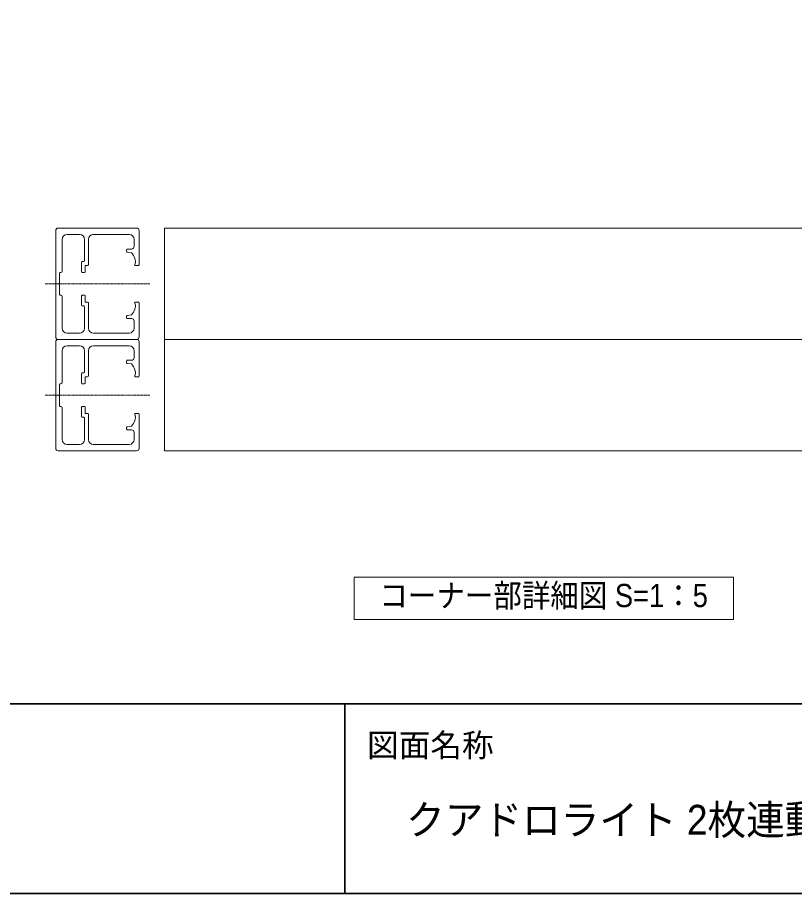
# Model space of a CAD drawing. Units: millimetres, scale not verified. Extents: x -9094 to 9094, y -4567 to 4567.
# Drawn here: x -6683 to -4840, y -4155 to -2077 of the extents above; entities that cross this region are included whole.
import ezdxf
from ezdxf.enums import TextEntityAlignment as Align

# ---------------------------------------------------------------- set-up
doc = ezdxf.new("R2010")
doc.units = ezdxf.units.MM
doc.header["$LTSCALE"] = 30
doc.linetypes.add('USER1', pattern=[2.91, 1.76, -0.4, 0.35, -0.4])
for name, color, linetype, lineweight in [('0-0_1図面枠', 7, 'Continuous', 20), ('0-4_2寸法-3', 7, 'Continuous', 15), ('0-5_3一般', 254, 'Continuous', 20)]:
    doc.layers.add(name, color=color, linetype=linetype, lineweight=lineweight)
doc.styles.add('ＭＳ Ｐゴシック', font='')
doc.styles.get('ＭＳ Ｐゴシック').set_extended_font_data('MS PGothic')

# ---------------------------------------------------------------- blocks, each defined once
blk = doc.blocks.new('グループ-2')
at = {"layer": '0-0_1図面枠', "lineweight": 35}
for p, q in [((-180000, -111150), (180000, -111150)), ((-96750, -111150), (-96750, -124650))]:
    blk.add_line(p, q, dxfattribs=at)
blk.add_lwpolyline([(-180000, 124650), (180000, 124650), (180000, -124650), (-180000, -124650)], close=True, dxfattribs=at)
blk = doc.blocks.new('図面枠')
at = {"layer": '0-0_1図面枠'}
blk.add_blockref('グループ-2', (0, 0), dxfattribs=at)
at = {"layer": '0-0_1図面枠', "style": 'ＭＳ Ｐゴシック'}
blk.add_text('図面名称', height=1651, dxfattribs=at).set_placement((-95175.3, -115424.5), align=Align.BOTTOM_LEFT)
blk = doc.blocks.new('グループ-67')
at = {"layer": '0-5_3一般', "color": 7, "lineweight": 15}
for p, q in [((-117330, -85050), (-117330, -77490)), ((-117150, -77310), (-111570, -77310)), ((-115638, -77760), (-116520, -77760)), ((-112110, -77760), (-114648, -77760)), ((-111390, -77490), (-111390, -79911)), ((-116880, -78120), (-116880, -80370)), ((-115278, -79641), (-115278, -78120)), ((-115008, -78120), (-115008, -79911)), ((-111750, -78615), (-111750, -78120)), ((-112290, -78958.6), (-112290, -78849)), ((-111935.3, -79056), (-112243.5, -79012.1)), ((-112236, -78795), (-111930, -78795)), ((-115494.9, -80406), (-115494.9, -79749)), ((-115440.9, -79695), (-115332, -79695)), ((-111444, -79965), (-111674.1, -79965)), ((-116970, -80460), (-117006, -80460)), ((-115278.9, -80460), (-115440.9, -80460)), ((-117006, -82080), (-116970, -82080)), ((-116880, -82170), (-116880, -84420)), ((-115494.9, -82791), (-115494.9, -82134)), ((-115440.9, -82080), (-115278.9, -82080)), ((-115332, -82845), (-115440.9, -82845)), ((-115008, -82629), (-115008, -84420)), ((-111674.1, -82575), (-111444, -82575)), ((-111390, -82629), (-111390, -85050)), ((-115278, -84420), (-115278, -82899)), ((-112243.5, -83527.9), (-111935.3, -83484)), ((-112290, -83691), (-112290, -83581.4)), ((-111930, -83745), (-112236, -83745)), ((-111750, -84420), (-111750, -83925)), ((-117150, -85230), (-111570, -85230)), ((-111570, -85230), (-117150, -85230)), ((-116520, -84780), (-115638, -84780)), ((-114648, -84780), (-112110, -84780)), ((-117330, -92970), (-117330, -85410)), ((-115638, -85680), (-116520, -85680)), ((-112110, -85680), (-114648, -85680)), ((-111390, -85410), (-111390, -87831)), ((-116880, -86040), (-116880, -88290)), ((-115278, -87561), (-115278, -86040)), ((-115008, -86040), (-115008, -87831)), ((-111750, -86535), (-111750, -86040)), ((-112290, -86878.6), (-112290, -86769)), ((-111935.3, -86976), (-112243.5, -86932.1)), ((-112236, -86715), (-111930, -86715)), ((-115494.9, -88326), (-115494.9, -87669)), ((-115440.9, -87615), (-115332, -87615)), ((-116970, -88380), (-117006, -88380)), ((-115278.9, -88380), (-115440.9, -88380)), ((-111444, -87885), (-111674.1, -87885)), ((-117006, -90000), (-116970, -90000)), ((-116880, -90090), (-116880, -92340)), ((-115494.9, -90711), (-115494.9, -90054)), ((-115440.9, -90000), (-115278.9, -90000)), ((-115332, -90765), (-115440.9, -90765)), ((-115278, -92340), (-115278, -90819)), ((-115008, -90549), (-115008, -92340)), ((-111674.1, -90495), (-111444, -90495)), ((-111390, -90549), (-111390, -92970)), ((-112290, -91611), (-112290, -91501.4)), ((-112243.5, -91447.9), (-111935.3, -91404)), ((-111930, -91665), (-112236, -91665)), ((-111750, -92340), (-111750, -91845)), ((-116520, -92700), (-115638, -92700)), ((-114648, -92700), (-112110, -92700)), ((-111570, -93150), (-117150, -93150))]:
    blk.add_line(p, q, dxfattribs=at)
at = {"layer": '0-5_3一般', "color": 7, "linetype": 'USER1', "lineweight": 15}
for p, q in [((-110640, -81270), (-118080, -81270)), ((-110640, -89190), (-118080, -89190))]:
    blk.add_line(p, q, dxfattribs=at)
at = {"layer": '0-5_3一般', "color": 7, "lineweight": 15}
for points in [[(-111704.2, -79901.4), (-111659.9, -79722), (-111659.9, -79650), (-111704.2, -79470.6)], [(-115062, -79965), (-115224.9, -79965), (-115224.9, -80406)], [(-117060, -80514), (-117060, -81216), (-117114, -81270), (-117060, -81324), (-117060, -82026)], [(-115224.9, -82134), (-115224.9, -82575), (-115062, -82575)], [(-111704.2, -83069.4), (-111659.9, -82890), (-111659.9, -82818), (-111704.2, -82638.6)], [(-111704.2, -87821.4), (-111659.9, -87642), (-111659.9, -87570), (-111704.2, -87390.6)], [(-117060, -88434), (-117060, -89136), (-117114, -89190), (-117060, -89244), (-117060, -89946)], [(-115062, -87885), (-115224.9, -87885), (-115224.9, -88326)], [(-115224.9, -90054), (-115224.9, -90495), (-115062, -90495)], [(-111704.2, -90989.4), (-111659.9, -90810), (-111659.9, -90738), (-111704.2, -90558.6)]]:
    blk.add_lwpolyline(points, dxfattribs=at)
for centre, radius, start, end in [((-117150, -77490), 180, 90, 180), ((-116520, -78120), 360, 90, 180), ((-115638, -78120), 360, 0, 90), ((-114648, -78120), 360, 90, 180), ((-112110, -78120), 360, 0, 90), ((-111570, -77490), 180, 0, 90), ((-112236, -78849), 54, 90, 180), ((-112236, -78958.6), 54, 180, 262.02882), ((-112578, -79686), 900, 13.84642, 44.427), ((-111930, -78615), 180, 270, 0), ((-115440.9, -79749), 54, 90, 180), ((-115332, -79641), 54, 270, 0), ((-116970, -80370), 90, 270, 0), ((-115062, -79911), 54, 270, 0), ((-111674.1, -79929), 36, 164.95276, 270), ((-112578, -79686), 900, 344.95276, 346.15358), ((-111444, -79911), 54, 270, 0), ((-117006, -80514), 54, 90, 180), ((-115440.9, -80406), 54, 180, 270), ((-115278.9, -80406), 54, 270, 0), ((-117006, -82026), 54, 180, 270), ((-116970, -82170), 90, 0, 90), ((-115440.9, -82134), 54, 90, 180), ((-115278.9, -82134), 54, 0, 90), ((-115278.9, -82134), 54, 0, 90), ((-115440.9, -82791), 54, 180, 270), ((-115332, -82899), 54, 0, 90), ((-115062, -82629), 54, 0, 90), ((-111674.1, -82611), 36, 90, 195.04724), ((-112578, -82854), 900, 13.84642, 15.04724), ((-111444, -82629), 54, 0, 90), ((-112578, -82854), 900, 315.573, 346.15358), ((-112236, -83581.4), 54, 97.97118, 180), ((-112236, -83691), 54, 180, 270), ((-111930, -83925), 180, 0, 90), ((-116520, -84420), 360, 180, 270), ((-115638, -84420), 360, 270, 0), ((-114648, -84420), 360, 180, 270), ((-112110, -84420), 360, 270, 0), ((-117150, -85050), 180, 180, 270), ((-117150, -85410), 180, 90, 180), ((-111570, -85050), 180, 270, 0), ((-111570, -85410), 180, 0, 90), ((-116520, -86040), 360, 90, 180), ((-115638, -86040), 360, 0, 90), ((-114648, -86040), 360, 90, 180), ((-112110, -86040), 360, 0, 90), ((-111930, -86535), 180, 270, 0), ((-112236, -86769), 54, 90, 180), ((-112236, -86878.6), 54, 180, 262.02882), ((-112578, -87606), 900, 13.84642, 44.427), ((-115440.9, -87669), 54, 90, 180), ((-115332, -87561), 54, 270, 0), ((-115062, -87831), 54, 270, 0), ((-111674.1, -87849), 36, 164.95276, 270), ((-112578, -87606), 900, 344.95276, 346.15358), ((-111444, -87831), 54, 270, 0), ((-117006, -88434), 54, 90, 180), ((-116970, -88290), 90, 270, 0), ((-115440.9, -88326), 54, 180, 270), ((-115278.9, -88326), 54, 270, 0), ((-117006, -89946), 54, 180, 270), ((-116970, -90090), 90, 0, 90), ((-115440.9, -90054), 54, 90, 180), ((-115278.9, -90054), 54, 0, 90), ((-115278.9, -90054), 54, 0, 90), ((-115440.9, -90711), 54, 180, 270), ((-115332, -90819), 54, 0, 90), ((-115062, -90549), 54, 0, 90), ((-112578, -90774), 900, 315.573, 346.15358), ((-111674.1, -90531), 36, 90, 195.04724), ((-112578, -90774), 900, 13.84642, 15.04724), ((-111444, -90549), 54, 0, 90), ((-112236, -91501.4), 54, 97.97118, 180), ((-112236, -91611), 54, 180, 270), ((-111930, -91845), 180, 0, 90), ((-116520, -92340), 360, 180, 270), ((-115638, -92340), 360, 270, 0), ((-114648, -92340), 360, 180, 270), ((-112110, -92340), 360, 270, 0), ((-117150, -92970), 180, 180, 270), ((-111570, -92970), 180, 270, 0)]:
    blk.add_arc(centre, radius, start, end, dxfattribs=at)
blk = doc.blocks.new('グループ-68')
at = {"layer": '0-5_3一般', "color": 7, "lineweight": 15}
for points in [[(-55590, -77310), (-55590, -85230), (-109590, -85230), (-109590, -77310)], [(-109590, -93150), (-109590, -85230), (-55590, -85230), (-55590, -93150)]]:
    blk.add_lwpolyline(points, close=True, dxfattribs=at)
at = {"layer": '0-5_3一般'}
blk.add_blockref('グループ-67', (0, 0), dxfattribs=at)
blk = doc.blocks.new('グループ-69')
at = {"layer": '0-4_2寸法-3'}
blk.add_lwpolyline([(-69090, -105150), (-96090, -105150), (-96090, -102150), (-69090, -102150)], close=True, dxfattribs=at)
at = {"layer": '0-4_2寸法-3', "style": 'ＭＳ Ｐゴシック', "width": 0.9}
blk.add_text('コーナー部詳細図 S=1：5', height=1651, dxfattribs=at).set_placement((-94291.8, -104771.2), align=Align.BOTTOM_LEFT)

msp = doc.modelspace()

# ---------------------------------------------------------------- block references
at = {"layer": '0-0_1図面枠', "xscale": 0.03333333, "yscale": 0.03333333}
msp.add_blockref('図面枠', (-2681.25, 0), dxfattribs=at)
at = {"layer": '0-4_2寸法-3', "xscale": 0.03333333, "yscale": 0.03333333}
msp.add_blockref('グループ-69', (-2681.25, 0), dxfattribs=at)
at = {"layer": '0-5_3一般', "xscale": 0.03333333, "yscale": 0.03333333}
msp.add_blockref('グループ-68', (-2681.25, 0), dxfattribs=at)

# ---------------------------------------------------------------- texts
at = {"layer": '0-0_1図面枠', "style": 'ＭＳ Ｐゴシック', "width": 0.95}
msp.add_text('クアドロライト 2枚連動引き込み戸×2枚連動引き込み戸 標準 コーナー', height=70.75, dxfattribs=at).set_placement((-5761.08, -4036.77), align=Align.BOTTOM_LEFT)

doc.saveas('drawing.dxf')
